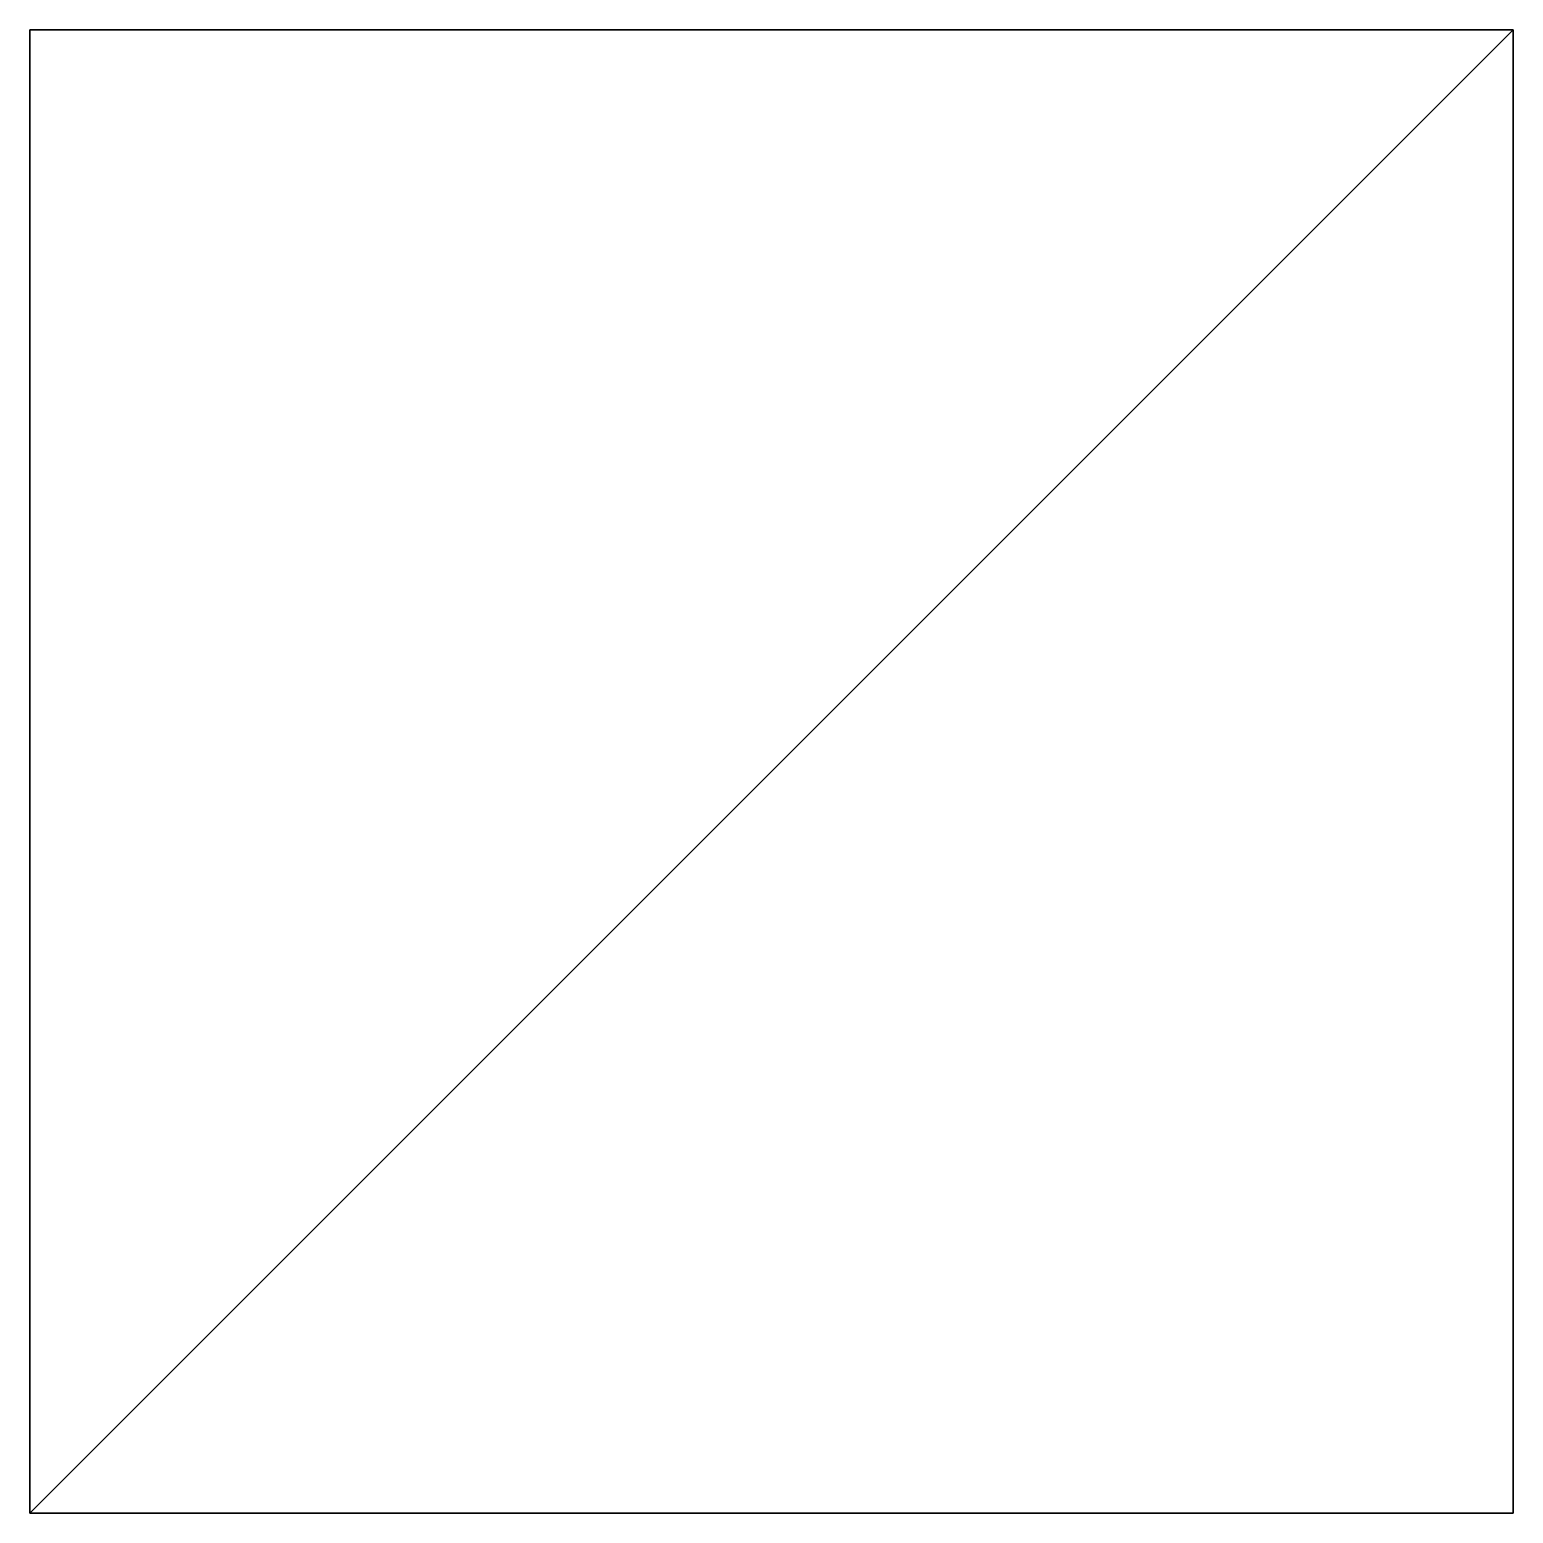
# Model space of a CAD drawing. Header units: metres. Extents: x -10 to 10, y -10 to 10.
import ezdxf

# ---------------------------------------------------------------- set-up
doc = ezdxf.new("R2010")
doc.units = ezdxf.units.M

msp = doc.modelspace()

# ---------------------------------------------------------------- linework, layer by layer
for points in [[(-10, -10, -10), (-10, -10, 10), (-10, 10, 10)], [(-10, -10, -10), (-10, 10, 10), (-10, 10, -10)], [(-10, 10, -10), (-10, 10, 10), (10, 10, 10)], [(-10, 10, -10), (10, 10, 10), (10, 10, -10)], [(-10, -10, -10), (-10, 10, -10), (10, 10, -10)], [(-10, -10, -10), (10, 10, -10), (10, -10, -10)], [(-10, -10, 10), (10, -10, 10), (10, 10, 10)], [(-10, -10, 10), (10, 10, 10), (-10, 10, 10)], [(10, -10, -10), (10, 10, -10), (10, 10, 10)], [(10, -10, -10), (10, 10, 10), (10, -10, 10)], [(-10, -10, -10), (10, -10, -10), (10, -10, 10)], [(-10, -10, -10), (10, -10, 10), (-10, -10, 10)]]:
    msp.add_3dface(points)

doc.saveas('drawing.dxf')
